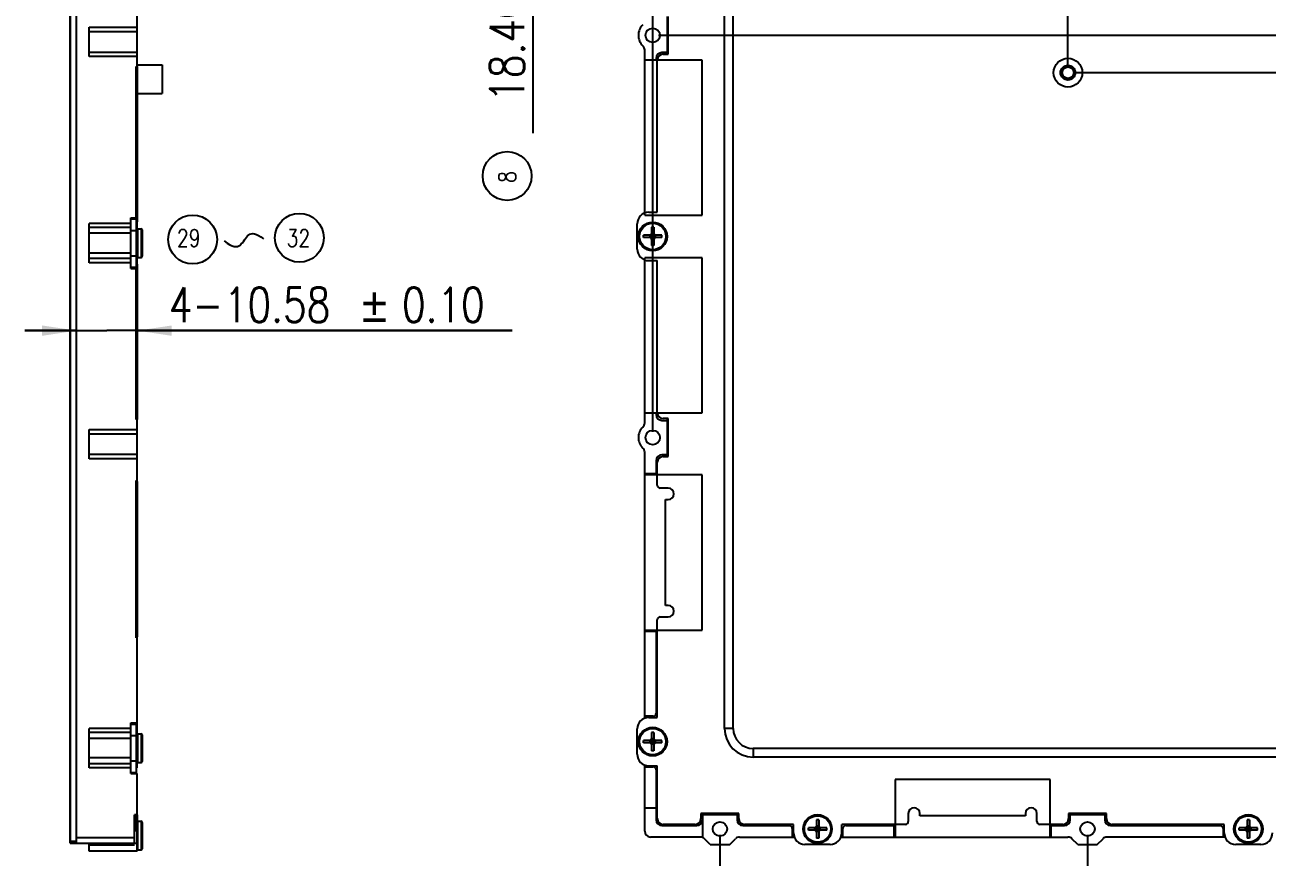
# Model space of a CAD drawing. Header units: millimetres. Extents: x 0 to 1189, y 0 to 841.
# Drawn here: x 589.5 to 805.8, y 277.6 to 422.4 of the extents above; entities that cross this region are included whole.
import ezdxf
from ezdxf.enums import TextEntityAlignment as Align

# ---------------------------------------------------------------- set-up
doc = ezdxf.new("R2010")
doc.units = ezdxf.units.MM
doc.header["$LTSCALE"] = 65.395
doc.layers.get('0').update_dxf_attribs({"linetype": 'CONTINUOUS'})
doc.styles.get("Standard").update_dxf_attribs({"font": 'SIMPLEX.SHX', "width": 0.8})
doc.styles.add('TEXTSTYLE_1', font='gdt', dxfattribs={"width": 0.8})
doc.dimstyles.new('DIMSTYLE_1', dxfattribs={"dimtxt": 6, "dimasz": 6, "dimexe": 3, "dimexo": 1, "dimgap": 1.5, "dimtad": 1, "dimzin": 0, "dimdsep": 46, "dimtxsty": 'STANDARD', "dimblk": '_FILLED', "dimblk1": '_FILLED', "dimblk2": '_FILLED', "dimcen": 0.09, "dimadec": 0, "dimazin": 0, "dimtol": 1, "dimtp": 0.15, "dimtm": 0.15, "dimtfac": 1, "dimtofl": 0, "dimtmove": 0, "dimatfit": 3, "dimldrblk": '_FILLED', "dimfxl": 1, "dimtolj": 1, "dimtzin": 0, "dimarcsym": 0})
doc.dimstyles.new('DIMSTYLE_2', dxfattribs={"dimtxt": 6, "dimasz": 6, "dimexe": 3, "dimexo": 1, "dimgap": 1.5, "dimtad": 1, "dimzin": 0, "dimdsep": 46, "dimtxsty": 'STANDARD', "dimblk": '_FILLED', "dimblk1": '_FILLED', "dimblk2": '_FILLED', "dimcen": 0.09, "dimadec": 0, "dimazin": 0, "dimtol": 1, "dimtp": 0.1, "dimtm": 0.1, "dimtfac": 1, "dimtofl": 0, "dimtmove": 0, "dimatfit": 3, "dimldrblk": '_FILLED', "dimfxl": 1, "dimtolj": 1, "dimtzin": 0, "dimarcsym": 0})
doc.dimstyles.new('DIMSTYLE_3', dxfattribs={"dimtxt": 6, "dimasz": 6, "dimexe": 3, "dimexo": 1, "dimgap": 1.5, "dimtad": 1, "dimzin": 0, "dimdsep": 46, "dimtxsty": 'STANDARD', "dimblk": '_FILLED', "dimblk1": '_FILLED', "dimblk2": '_FILLED', "dimcen": 0.09, "dimadec": 0, "dimazin": 0, "dimtp": 0.01, "dimtm": 0.01, "dimtfac": 1, "dimtofl": 0, "dimtmove": 0, "dimatfit": 3, "dimldrblk": '_FILLED', "dimfxl": 1, "dimtolj": 1, "dimtzin": 0, "dimarcsym": 0})

# ---------------------------------------------------------------- blocks, each defined once
blk = doc.blocks.new('_FILLED')
at = {"color": 0, "linetype": 'BYBLOCK'}
blk.add_solid([(0, 0), (-1, 0.15), (-1, -0.15)], dxfattribs=at)
blk = doc.blocks.new('*D8')
at = {"color": 2}
for p, q in [((1057.67, 285.13), (1057.67, 216.83)), ((774.57, 281.53), (774.57, 216.83)), ((774.57, 219.83), (916.12, 219.83)), ((1057.67, 219.83), (916.12, 219.83))]:
    blk.add_line(p, q, dxfattribs=at)
at = {"color": 2, "xscale": 6, "yscale": 6, "zscale": 6, "rotation": 180}
blk.add_blockref('_FILLED', (774.57, 219.83), dxfattribs=at)
at = {"color": 2, "xscale": 6, "yscale": 6, "zscale": 6}
blk.add_blockref('_FILLED', (1057.67, 219.83), dxfattribs=at)
at = {"color": 2, "width": 0.8}
for s, p in [('283.10', (903.02, 221.33)), ('0.15', (934.02, 221.33))]:
    blk.add_text(s, height=6, dxfattribs=at).set_placement(p, align=Align.CENTER)
at = {"color": 2, "style": 'TEXTSTYLE_1'}
blk.add_text('`', height=6, dxfattribs=at).set_placement((920.92, 221.33), align=Align.CENTER)
blk = doc.blocks.new('*D9')
at = {"color": 2}
for p, q in [((1057.67, 285.13), (1057.67, 204.83)), ((710.57, 281.53), (710.57, 204.83)), ((710.57, 207.83), (884.12, 207.83)), ((1057.67, 207.83), (884.12, 207.83))]:
    blk.add_line(p, q, dxfattribs=at)
at = {"color": 2, "xscale": 6, "yscale": 6, "zscale": 6, "rotation": 180}
blk.add_blockref('_FILLED', (710.57, 207.83), dxfattribs=at)
at = {"color": 2, "xscale": 6, "yscale": 6, "zscale": 6}
blk.add_blockref('_FILLED', (1057.67, 207.83), dxfattribs=at)
at = {"color": 2, "width": 0.8}
for s, p in [('347.10', (871.02, 209.33)), ('0.15', (902.02, 209.33))]:
    blk.add_text(s, height=6, dxfattribs=at).set_placement(p, align=Align.CENTER)
at = {"color": 2, "style": 'TEXTSTYLE_1'}
blk.add_text('`', height=6, dxfattribs=at).set_placement((888.92, 209.33), align=Align.CENTER)
blk = doc.blocks.new('*D10')
at = {"color": 2}
for p, q in [((698.87, 351.63), (698.87, 682.98)), ((1057.67, 294.33), (1057.67, 682.98)), ((698.87, 679.98), (878.27, 679.98)), ((1057.67, 679.98), (878.27, 679.98))]:
    blk.add_line(p, q, dxfattribs=at)
at = {"color": 2, "xscale": 6, "yscale": 6, "zscale": 6, "rotation": 180}
blk.add_blockref('_FILLED', (698.87, 679.98), dxfattribs=at)
at = {"color": 2, "xscale": 6, "yscale": 6, "zscale": 6}
blk.add_blockref('_FILLED', (1057.67, 679.98), dxfattribs=at)
at = {"color": 2, "width": 0.8}
for s, p in [('2-', (850.77, 681.48)), ('358.80', (869.97, 681.48)), ('0.15', (900.97, 681.48))]:
    blk.add_text(s, height=6, dxfattribs=at).set_placement(p, align=Align.CENTER)
at = {"color": 2, "style": 'TEXTSTYLE_1'}
blk.add_text('`', height=6, dxfattribs=at).set_placement((887.87, 681.48), align=Align.CENTER)
blk = doc.blocks.new('*D16')
at = {"color": 2}
for p, q in [((771.17, 415.13), (771.17, 634.98)), ((1057.67, 294.33), (1057.67, 634.98)), ((771.17, 631.98), (914.42, 631.98)), ((1057.67, 631.98), (914.42, 631.98))]:
    blk.add_line(p, q, dxfattribs=at)
at = {"color": 2, "xscale": 6, "yscale": 6, "zscale": 6, "rotation": 180}
blk.add_blockref('_FILLED', (771.17, 631.98), dxfattribs=at)
at = {"color": 2, "xscale": 6, "yscale": 6, "zscale": 6}
blk.add_blockref('_FILLED', (1057.67, 631.98), dxfattribs=at)
at = {"color": 2, "width": 0.8}
for s, p in [('2-', (886.92, 633.48)), ('286.50', (906.12, 633.48)), ('0.15', (937.12, 633.48))]:
    blk.add_text(s, height=6, dxfattribs=at).set_placement(p, align=Align.CENTER)
at = {"color": 2, "style": 'TEXTSTYLE_1'}
blk.add_text('`', height=6, dxfattribs=at).set_placement((924.02, 633.48), align=Align.CENTER)
blk = doc.blocks.new('*D17')
at = {"color": 2}
for p, q in [((741.07, 454.15), (741.07, 646.98)), ((1057.67, 294.33), (1057.67, 646.98)), ((741.07, 643.98), (899.37, 643.98)), ((1057.67, 643.98), (899.37, 643.98))]:
    blk.add_line(p, q, dxfattribs=at)
at = {"color": 2, "xscale": 6, "yscale": 6, "zscale": 6, "rotation": 180}
blk.add_blockref('_FILLED', (741.07, 643.98), dxfattribs=at)
at = {"color": 2, "xscale": 6, "yscale": 6, "zscale": 6}
blk.add_blockref('_FILLED', (1057.67, 643.98), dxfattribs=at)
at = {"color": 2, "width": 0.8}
for s, p in [('316.60', (886.27, 645.48)), ('0.15', (917.27, 645.48))]:
    blk.add_text(s, height=6, dxfattribs=at).set_placement(p, align=Align.CENTER)
at = {"color": 2, "style": 'TEXTSTYLE_1'}
blk.add_text('`', height=6, dxfattribs=at).set_placement((904.17, 645.48), align=Align.CENTER)
blk = doc.blocks.new('*D18')
at = {"color": 2}
for p, q in [((714.37, 496.63), (714.37, 670.98)), ((1057.67, 294.33), (1057.67, 670.98)), ((714.37, 667.98), (886.02, 667.98)), ((1057.67, 667.98), (886.02, 667.98))]:
    blk.add_line(p, q, dxfattribs=at)
at = {"color": 2, "xscale": 6, "yscale": 6, "zscale": 6, "rotation": 180}
blk.add_blockref('_FILLED', (714.37, 667.98), dxfattribs=at)
at = {"color": 2, "xscale": 6, "yscale": 6, "zscale": 6}
blk.add_blockref('_FILLED', (1057.67, 667.98), dxfattribs=at)
at = {"color": 2, "width": 0.8}
for s, p in [('343.30', (872.92, 669.48)), ('0.15', (903.92, 669.48))]:
    blk.add_text(s, height=6, dxfattribs=at).set_placement(p, align=Align.CENTER)
at = {"color": 2, "style": 'TEXTSTYLE_1'}
blk.add_text('`', height=6, dxfattribs=at).set_placement((890.82, 669.48), align=Align.CENTER)
blk = doc.blocks.new('*D19')
at = {"color": 2}
for p, q in [((720.57, 496.63), (720.57, 658.98)), ((1057.67, 294.33), (1057.67, 658.98)), ((720.57, 655.98), (889.12, 655.98)), ((1057.67, 655.98), (889.12, 655.98))]:
    blk.add_line(p, q, dxfattribs=at)
at = {"color": 2, "xscale": 6, "yscale": 6, "zscale": 6, "rotation": 180}
blk.add_blockref('_FILLED', (720.57, 655.98), dxfattribs=at)
at = {"color": 2, "xscale": 6, "yscale": 6, "zscale": 6}
blk.add_blockref('_FILLED', (1057.67, 655.98), dxfattribs=at)
at = {"color": 2, "width": 0.8}
for s, p in [('337.10', (876.02, 657.48)), ('0.15', (907.02, 657.48))]:
    blk.add_text(s, height=6, dxfattribs=at).set_placement(p, align=Align.CENTER)
at = {"color": 2, "style": 'TEXTSTYLE_1'}
blk.add_text('`', height=6, dxfattribs=at).set_placement((893.92, 657.48), align=Align.CENTER)
blk = doc.blocks.new('*D24')
at = {"color": 6}
for p, q in [((699.87, 420.63), (1108.67, 420.63)), ((1105.67, 420.63), (1105.67, 350.88)), ((1105.67, 281.13), (1105.67, 350.88)), ((1058.57, 281.13), (1108.67, 281.13))]:
    blk.add_line(p, q, dxfattribs=at)
at = {"color": 6, "xscale": 6, "yscale": 6, "zscale": 6}
for p, rotation in [((1105.67, 420.63), 90), ((1105.67, 281.13), 270)]:
    blk.add_blockref('_FILLED', p, dxfattribs=dict(at, rotation=rotation))
at = {"color": 6, "width": 0.8}
for s, p in [('0.15', (1104.17, 373.58)), ('139.50', (1104.17, 342.58)), ('2-', (1104.17, 323.38))]:
    blk.add_text(s, height=6, rotation=90, dxfattribs=at).set_placement(p, align=Align.CENTER)
at = {"color": 6, "style": 'TEXTSTYLE_1'}
blk.add_text('`', height=6, rotation=90, dxfattribs=at).set_placement((1104.17, 360.48), align=Align.CENTER)
blk = doc.blocks.new('*D25')
at = {"color": 6}
for p, q in [((772.17, 414.13), (1096.67, 414.13)), ((1093.67, 414.13), (1093.67, 347.63)), ((1093.67, 281.13), (1093.67, 347.63)), ((1058.57, 281.13), (1096.67, 281.13))]:
    blk.add_line(p, q, dxfattribs=at)
at = {"color": 6, "xscale": 6, "yscale": 6, "zscale": 6}
for p, rotation in [((1093.67, 414.13), 90), ((1093.67, 281.13), 270)]:
    blk.add_blockref('_FILLED', p, dxfattribs=dict(at, rotation=rotation))
at = {"color": 6, "width": 0.8}
for s, p in [('0.15', (1092.17, 370.33)), ('133.00', (1092.17, 339.33)), ('2-', (1092.17, 320.13))]:
    blk.add_text(s, height=6, rotation=90, dxfattribs=at).set_placement(p, align=Align.CENTER)
at = {"color": 6, "style": 'TEXTSTYLE_1'}
blk.add_text('`', height=6, rotation=90, dxfattribs=at).set_placement((1092.17, 357.23), align=Align.CENTER)
blk = doc.blocks.new('*D26')
at = {"color": 6}
for p, q in [((772.17, 437.13), (1120.67, 437.13)), ((1117.67, 437.13), (1117.67, 359.13)), ((1117.67, 281.13), (1117.67, 359.13)), ((1058.57, 281.13), (1120.67, 281.13))]:
    blk.add_line(p, q, dxfattribs=at)
at = {"color": 6, "xscale": 6, "yscale": 6, "zscale": 6}
for p, rotation in [((1117.67, 437.13), 90), ((1117.67, 281.13), 270)]:
    blk.add_blockref('_FILLED', p, dxfattribs=dict(at, rotation=rotation))
at = {"color": 6, "width": 0.8}
for s, p in [('0.15', (1116.17, 381.83)), ('156.00', (1116.17, 350.83)), ('2-', (1116.17, 331.63))]:
    blk.add_text(s, height=6, rotation=90, dxfattribs=at).set_placement(p, align=Align.CENTER)
at = {"color": 6, "style": 'TEXTSTYLE_1'}
blk.add_text('`', height=6, rotation=90, dxfattribs=at).set_placement((1116.17, 368.73), align=Align.CENTER)
blk = doc.blocks.new('*D27')
at = {"color": 6}
for p, q in [((742.07, 453.15), (1132.67, 453.15)), ((1129.67, 453.15), (1129.67, 367.14)), ((1129.67, 281.13), (1129.67, 367.14)), ((1058.57, 281.13), (1132.67, 281.13))]:
    blk.add_line(p, q, dxfattribs=at)
at = {"color": 6, "xscale": 6, "yscale": 6, "zscale": 6}
for p, rotation in [((1129.67, 453.15), 90), ((1129.67, 281.13), 270)]:
    blk.add_blockref('_FILLED', p, dxfattribs=dict(at, rotation=rotation))
at = {"color": 6, "width": 0.8}
for s, p in [('0.15', (1128.17, 389.84)), ('172.02', (1128.17, 358.84)), ('4-', (1128.17, 339.64))]:
    blk.add_text(s, height=6, rotation=90, dxfattribs=at).set_placement(p, align=Align.CENTER)
at = {"color": 6, "style": 'TEXTSTYLE_1'}
blk.add_text('`', height=6, rotation=90, dxfattribs=at).set_placement((1128.17, 376.74), align=Align.CENTER)
blk = doc.blocks.new('*D28')
at = {"color": 6}
for p, q in [((715.37, 495.63), (1156.67, 495.63)), ((1153.67, 495.63), (1153.67, 388.38)), ((1153.67, 281.13), (1153.67, 388.38)), ((1058.57, 281.13), (1156.67, 281.13))]:
    blk.add_line(p, q, dxfattribs=at)
at = {"color": 6, "xscale": 6, "yscale": 6, "zscale": 6}
for p, rotation in [((1153.67, 495.63), 90), ((1153.67, 281.13), 270)]:
    blk.add_blockref('_FILLED', p, dxfattribs=dict(at, rotation=rotation))
at = {"color": 6, "width": 0.8}
for s, p in [('0.15', (1152.17, 411.08)), ('214.50', (1152.17, 380.08)), ('6-', (1152.17, 360.88))]:
    blk.add_text(s, height=6, rotation=90, dxfattribs=at).set_placement(p, align=Align.CENTER)
at = {"color": 6, "style": 'TEXTSTYLE_1'}
blk.add_text('`', height=6, rotation=90, dxfattribs=at).set_placement((1152.17, 397.98), align=Align.CENTER)
blk = doc.blocks.new('*D40')
at = {"color": 2}
for p, q in [((609.13, 293.18), (609.13, 529.09)), ((616.23, 499.83), (616.23, 529.09)), ((609.13, 526.09), (600.13, 526.09)), ((600.13, 526.09), (612.68, 526.09)), ((685.48, 526.09), (612.68, 526.09)), ((616.23, 526.09), (685.48, 526.09))]:
    blk.add_line(p, q, dxfattribs=at)
at = {"color": 2, "xscale": 6, "yscale": 6, "zscale": 6}
blk.add_blockref('_FILLED', (609.13, 526.09), dxfattribs=at)
at = {"color": 2, "xscale": 6, "yscale": 6, "zscale": 6, "rotation": 180}
blk.add_blockref('_FILLED', (616.23, 526.09), dxfattribs=at)
at = {"color": 2, "width": 0.8}
for s, p in [('14-', (625.68, 527.59)), ('7.10', (640.08, 527.59)), ('0.10', (666.28, 527.59))]:
    blk.add_text(s, height=6, dxfattribs=at).set_placement(p)
at = {"color": 2, "style": 'TEXTSTYLE_1'}
blk.add_text('`', height=6, dxfattribs=at).set_placement((659.28, 527.59))
blk = doc.blocks.new('*D41')
at = {"color": 2}
for p, q in [((609.13, 293.18), (609.13, 372.24)), ((598.55, 369.24), (589.55, 369.24)), ((589.55, 369.24), (603.84, 369.24)), ((674.41, 369.24), (603.84, 369.24)), ((609.13, 369.24), (674.41, 369.24))]:
    blk.add_line(p, q, dxfattribs=at)
at = {"color": 2, "xscale": 6, "yscale": 6, "zscale": 6}
blk.add_blockref('_FILLED', (598.55, 369.24), dxfattribs=at)
at = {"color": 2, "xscale": 6, "yscale": 6, "zscale": 6, "rotation": 180}
blk.add_blockref('_FILLED', (609.13, 369.24), dxfattribs=at)
at = {"color": 2, "width": 0.8}
for s, p in [('4-', (614.61, 370.74)), ('10.58', (624.21, 370.74)), ('0.10', (655.21, 370.74))]:
    blk.add_text(s, height=6, dxfattribs=at).set_placement(p)
at = {"color": 2, "style": 'TEXTSTYLE_1'}
blk.add_text('`', height=6, dxfattribs=at).set_placement((648.21, 370.74))
blk = doc.blocks.new('*D47')
at = {"color": 2}
for p, q in [((700.12, 449.83), (675.01, 449.83)), ((678.01, 449.83), (678.01, 440.63)), ((678.01, 431.43), (678.01, 440.63)), ((678.01, 440.63), (678.01, 403.58)), ((700.12, 431.43), (675.01, 431.43))]:
    blk.add_line(p, q, dxfattribs=at)
at = {"color": 2, "xscale": 6, "yscale": 6, "zscale": 6}
for p, rotation in [((678.01, 449.83), 90), ((678.01, 431.43), 270)]:
    blk.add_blockref('_FILLED', p, dxfattribs=dict(at, rotation=rotation))
at = {"color": 2, "width": 0.8}
blk.add_text('18.40', height=6, rotation=90, dxfattribs=at).set_placement((676.51, 427.58), align=Align.RIGHT)
blk = doc.blocks.new('TK_SYMBOL_DOUBLE_BL12', base_point=(628.06, 385.25))
at = {"color": 4}
for centre in [(618.76, 385.1), (637.35, 385.4)]:
    blk.add_circle(centre, 4.25, dxfattribs=at)
blk.add_open_spline([(624.28, 384.85), (625.71, 383.7), (627.3, 383.74), (628.23, 386.28), (629.8, 386.26), (631.13, 385.21)], degree=3, knots=[0, 0, 0, 0, 0.331952, 0.685575, 1, 1, 1, 1], dxfattribs=at)
at = {"color": 4, "width": 0.8}
for s, p in [('29', (616.03, 383.85)), ('32', (635.12, 383.84))]:
    blk.add_text(s, height=3, dxfattribs=at).set_placement(p)
blk = doc.blocks.new('TK_SYMBOL_BL44', base_point=(673.51, 396.15))
at = {"color": 4}
blk.add_circle((673.51, 396.15), 4.25, dxfattribs=at)
at = {"color": 4, "width": 0.8}
blk.add_text('8', height=3, rotation=90, dxfattribs=at).set_placement((675.06, 394.96))

msp = doc.modelspace()

# ---------------------------------------------------------------- linework, layer by layer
at = {"color": 4}
msp.add_line((597.446, 280.079), (597.446, 503.379), dxfattribs=at)
at = {"color": 7}
for p, q in [((597.446, 498.379), (597.446, 280.079)), ((598.546, 279.979), (598.546, 498.829)), ((711.368, 300.029), (711.368, 475.879)), ((712.868, 300.029), (712.868, 475.879)), ((609.126, 415.179), (609.126, 425.779)), ((600.746, 416.931), (600.746, 422.026)), ((600.746, 422.026), (609.126, 422.026)), ((701.368, 423.929), (701.368, 417.329)), ((701.568, 417.329), (701.568, 423.929)), ((600.746, 421.299), (609.126, 421.299)), ((609.126, 417.659), (600.746, 417.659)), ((697.468, 389.329), (697.468, 418.081)), ((701.368, 417.629), (700.468, 417.629)), ((609.126, 416.931), (600.746, 416.931)), ((609.126, 415.479), (613.476, 415.479)), ((613.476, 415.479), (613.476, 410.479)), ((707.468, 416.329), (697.468, 416.329)), ((699.468, 416.629), (699.468, 416.329)), ((699.668, 389.829), (699.668, 416.329)), ((700.668, 417.329), (701.568, 417.329)), ((707.468, 389.329), (707.468, 416.329)), ((608.926, 388.879), (608.926, 415.179)), ((609.126, 415.179), (608.926, 415.179)), ((608.976, 353.779), (608.976, 415.179)), ((609.076, 415.179), (609.076, 388.179)), ((609.076, 410.479), (613.476, 410.479)), ((698.168, 389.829), (699.668, 389.829)), ((600.746, 381.065), (600.746, 387.893)), ((607.976, 387.893), (600.746, 387.893)), ((607.976, 387.186), (600.746, 387.186)), ((607.976, 388.879), (608.926, 388.879)), ((607.976, 388.54), (607.976, 388.879)), ((607.976, 388.679), (608.976, 388.679)), ((608.976, 388.179), (609.076, 388.179)), ((696.168, 383.429), (696.168, 387.829)), ((697.468, 389.329), (707.468, 389.329)), ((698.668, 387.229), (698.668, 386.129)), ((699.068, 387.229), (698.668, 387.229)), ((699.068, 387.229), (699.068, 386.129)), ((607.976, 386.179), (600.746, 386.179)), ((607.976, 386.679), (608.976, 386.679)), ((609.176, 386.979), (609.776, 386.979)), ((609.176, 386.979), (609.176, 381.979)), ((609.776, 386.979), (609.776, 381.979)), ((609.976, 386.779), (609.976, 382.179)), ((697.268, 385.429), (697.268, 385.829)), ((698.368, 385.829), (697.268, 385.829)), ((698.368, 385.429), (697.268, 385.429)), ((698.399, 385.429), (698.399, 385.829)), ((699.336, 385.829), (698.399, 385.829)), ((698.399, 385.429), (699.336, 385.429)), ((698.668, 385.16), (698.668, 386.097)), ((699.068, 386.097), (698.668, 386.097)), ((698.668, 385.829), (698.868, 385.629)), ((698.868, 385.629), (698.668, 385.429)), ((699.068, 385.16), (698.668, 385.16)), ((698.668, 385.129), (698.668, 384.029)), ((698.868, 385.629), (699.068, 385.829)), ((699.068, 385.429), (698.868, 385.629)), ((699.068, 385.16), (699.068, 386.097)), ((699.068, 385.129), (699.068, 384.029)), ((699.336, 385.429), (699.336, 385.829)), ((700.468, 385.829), (699.368, 385.829)), ((700.468, 385.429), (699.368, 385.429)), ((700.468, 385.429), (700.468, 385.829)), ((699.068, 384.029), (698.668, 384.029)), ((600.746, 382.779), (607.976, 382.779)), ((607.976, 381.772), (600.746, 381.772)), ((607.976, 381.065), (600.746, 381.065)), ((607.976, 382.279), (608.976, 382.279)), ((608.976, 380.779), (609.076, 380.779)), ((609.076, 380.779), (609.076, 353.779)), ((609.176, 381.979), (609.776, 381.979)), ((697.468, 353.176), (697.468, 381.929)), ((707.468, 381.929), (697.468, 381.929)), ((698.168, 381.429), (699.668, 381.429)), ((699.668, 354.929), (699.668, 381.429)), ((707.468, 354.929), (707.468, 381.929)), ((607.976, 380.079), (607.976, 380.418)), ((607.976, 380.279), (608.976, 380.279)), ((607.976, 380.079), (608.926, 380.079)), ((608.926, 353.779), (608.926, 380.079)), ((697.468, 354.929), (707.468, 354.929)), ((699.468, 354.929), (699.468, 354.629)), ((609.126, 353.779), (608.926, 353.779)), ((609.126, 343.179), (609.126, 353.779)), ((700.468, 353.629), (701.368, 353.629)), ((701.568, 353.929), (700.668, 353.929)), ((701.368, 353.929), (701.368, 347.329)), ((701.568, 347.329), (701.568, 353.929)), ((600.746, 352.026), (609.126, 352.026)), ((600.746, 346.931), (600.746, 352.026)), ((600.746, 351.299), (609.126, 351.299)), ((609.126, 347.659), (600.746, 347.659)), ((609.126, 346.931), (600.746, 346.931)), ((697.468, 301.79), (697.468, 348.081)), ((699.468, 346.629), (699.468, 344.129)), ((699.668, 342.329), (699.668, 346.329)), ((701.368, 347.629), (700.468, 347.629)), ((700.668, 347.329), (701.568, 347.329)), ((699.468, 344.329), (697.468, 344.329)), ((707.468, 344.129), (697.468, 344.129)), ((707.468, 317.129), (707.468, 344.129)), ((609.126, 343.179), (608.926, 343.179)), ((608.926, 315.779), (608.926, 343.179)), ((608.976, 315.779), (608.976, 343.179)), ((608.976, 342.979), (609.076, 342.979)), ((609.076, 342.979), (609.076, 315.979)), ((701.568, 341.829), (700.168, 341.829)), ((701.118, 321.429), (701.118, 339.829)), ((701.118, 339.829), (701.568, 339.829)), ((701.568, 321.429), (701.118, 321.429)), ((699.668, 301.929), (699.668, 318.929)), ((700.168, 319.429), (701.568, 319.429)), ((608.976, 315.979), (609.076, 315.979)), ((697.468, 317.129), (707.468, 317.129)), ((697.468, 316.929), (699.468, 316.929)), ((699.468, 317.129), (699.468, 302.629)), ((609.126, 315.779), (608.926, 315.779)), ((609.126, 300.979), (609.126, 315.779)), ((607.976, 300.979), (609.126, 300.979)), ((607.976, 300.64), (607.976, 300.979)), ((607.976, 300.779), (608.976, 300.779)), ((608.976, 292.179), (608.976, 300.979)), ((698.968, 302.129), (697.468, 302.129)), ((698.168, 301.929), (699.668, 301.929)), ((607.976, 299.993), (600.746, 299.993)), ((600.746, 293.165), (600.746, 299.993)), ((607.976, 299.286), (600.746, 299.286)), ((607.976, 298.779), (608.976, 298.779)), ((609.176, 299.079), (609.776, 299.079)), ((609.176, 299.079), (609.176, 294.079)), ((609.776, 299.079), (609.776, 294.079)), ((609.976, 298.879), (609.976, 294.279)), ((696.168, 295.529), (696.168, 299.929)), ((698.668, 299.329), (698.668, 298.229)), ((699.068, 299.329), (698.668, 299.329)), ((699.068, 299.329), (699.068, 298.229)), ((712.868, 300.029), (711.368, 300.029)), ((607.976, 298.279), (600.746, 298.279)), ((697.268, 297.529), (697.268, 297.929)), ((698.368, 297.929), (697.268, 297.929)), ((698.368, 297.529), (697.268, 297.529)), ((698.399, 297.529), (698.399, 297.929)), ((699.336, 297.929), (698.399, 297.929)), ((698.399, 297.529), (699.336, 297.529)), ((698.668, 297.26), (698.668, 298.197)), ((699.068, 298.197), (698.668, 298.197)), ((698.668, 297.929), (698.868, 297.729)), ((698.868, 297.729), (698.668, 297.529)), ((699.068, 297.26), (698.668, 297.26)), ((698.668, 297.229), (698.668, 296.129)), ((698.868, 297.729), (699.068, 297.929)), ((699.068, 297.529), (698.868, 297.729)), ((699.068, 297.26), (699.068, 298.197)), ((699.068, 297.229), (699.068, 296.129)), ((699.336, 297.529), (699.336, 297.929)), ((700.468, 297.929), (699.368, 297.929)), ((700.468, 297.529), (699.368, 297.529)), ((700.468, 297.529), (700.468, 297.929)), ((716.368, 296.529), (716.368, 295.029)), ((1038.768, 296.529), (716.368, 296.529)), ((607.976, 294.879), (600.746, 294.879)), ((607.976, 294.379), (608.976, 294.379)), ((699.068, 296.129), (698.668, 296.129)), ((1038.768, 295.029), (716.368, 295.029)), ((607.976, 293.872), (600.746, 293.872)), ((607.976, 293.165), (600.746, 293.165)), ((607.976, 292.179), (607.976, 292.518)), ((607.976, 292.379), (608.976, 292.379)), ((607.976, 292.179), (609.126, 292.179)), ((609.126, 284.979), (609.126, 292.179)), ((609.176, 294.079), (609.776, 294.079)), ((697.468, 282.129), (697.468, 293.668)), ((697.468, 293.329), (698.968, 293.329)), ((698.168, 293.529), (699.668, 293.529)), ((699.468, 292.829), (699.468, 284.129)), ((699.668, 284.329), (699.668, 293.529)), ((741.068, 291.129), (741.068, 281.129)), ((768.068, 291.129), (741.068, 291.129)), ((768.068, 281.129), (768.068, 291.129)), ((699.468, 286.129), (697.468, 286.129)), ((609.126, 284.979), (608.626, 284.979)), ((608.626, 279.979), (608.626, 284.979)), ((608.976, 282.179), (608.976, 284.979)), ((608.976, 283.879), (609.126, 283.879)), ((609.076, 284.979), (609.076, 283.879)), ((609.126, 278.679), (609.126, 283.879)), ((609.176, 283.879), (609.776, 283.879)), ((609.176, 283.879), (609.176, 278.879)), ((609.776, 283.879), (609.776, 278.879)), ((609.976, 283.679), (609.976, 279.079)), ((707.268, 285.229), (707.268, 284.329)), ((713.868, 285.229), (707.268, 285.229)), ((707.268, 285.029), (713.868, 285.029)), ((707.568, 281.129), (707.568, 285.029)), ((713.568, 285.029), (713.568, 284.129)), ((713.868, 284.329), (713.868, 285.229)), ((727.368, 284.129), (727.368, 283.029)), ((727.768, 284.129), (727.368, 284.129)), ((727.768, 284.129), (727.768, 283.029)), ((743.368, 285.229), (743.368, 283.829)), ((745.368, 284.829), (745.368, 285.229)), ((763.768, 284.829), (745.368, 284.829)), ((763.768, 285.229), (763.768, 284.829)), ((765.768, 283.829), (765.768, 285.229)), ((771.268, 285.229), (771.268, 284.329)), ((777.868, 285.229), (771.268, 285.229)), ((771.268, 285.029), (777.868, 285.029)), ((771.568, 284.129), (771.568, 285.029)), ((777.568, 285.029), (777.568, 284.129)), ((777.868, 284.329), (777.868, 285.229)), ((802.768, 284.129), (802.368, 284.129)), ((802.368, 284.129), (802.368, 283.029)), ((802.768, 284.129), (802.768, 283.029)), ((608.976, 283.179), (608.626, 283.179)), ((608.976, 282.179), (608.626, 282.179)), ((700.468, 283.129), (706.568, 283.129)), ((706.268, 283.329), (700.668, 283.329)), ((714.568, 283.129), (722.668, 283.129)), ((723.368, 283.329), (714.868, 283.329)), ((723.168, 282.629), (723.168, 281.129)), ((723.368, 281.829), (723.368, 283.329)), ((725.968, 282.329), (725.968, 282.729)), ((727.068, 282.729), (725.968, 282.729)), ((727.068, 282.329), (725.968, 282.329)), ((727.099, 282.329), (727.099, 282.729)), ((728.036, 282.729), (727.099, 282.729)), ((727.099, 282.329), (728.036, 282.329)), ((727.368, 282.06), (727.368, 282.997)), ((727.768, 282.997), (727.368, 282.997)), ((727.368, 282.729), (727.568, 282.529)), ((727.568, 282.529), (727.368, 282.329)), ((727.768, 282.06), (727.368, 282.06)), ((727.368, 282.029), (727.368, 280.929)), ((727.568, 282.529), (727.768, 282.729)), ((727.768, 282.329), (727.568, 282.529)), ((727.768, 282.06), (727.768, 282.997)), ((727.768, 282.029), (727.768, 280.929)), ((728.036, 282.329), (728.036, 282.729)), ((729.168, 282.729), (728.068, 282.729)), ((729.168, 282.329), (728.068, 282.329)), ((729.168, 282.329), (729.168, 282.729)), ((731.768, 281.829), (731.768, 283.329)), ((742.868, 283.329), (731.768, 283.329)), ((731.968, 281.129), (731.968, 282.629)), ((732.468, 283.129), (741.068, 283.129)), ((740.868, 283.129), (740.868, 281.129)), ((770.268, 283.329), (766.268, 283.329)), ((768.068, 283.129), (770.568, 283.129)), ((768.268, 281.129), (768.268, 283.129)), ((778.568, 283.129), (797.668, 283.129)), ((798.368, 283.329), (778.868, 283.329)), ((798.168, 282.629), (798.168, 281.129)), ((798.368, 281.829), (798.368, 283.329)), ((802.068, 282.729), (800.968, 282.729)), ((800.968, 282.329), (800.968, 282.729)), ((802.068, 282.329), (800.968, 282.329)), ((803.036, 282.729), (802.099, 282.729)), ((802.099, 282.329), (802.099, 282.729)), ((802.099, 282.329), (803.036, 282.329)), ((802.768, 282.997), (802.368, 282.997)), ((802.368, 282.06), (802.368, 282.997)), ((802.368, 282.729), (802.568, 282.529)), ((802.568, 282.529), (802.368, 282.329)), ((802.768, 282.06), (802.368, 282.06)), ((802.368, 282.029), (802.368, 280.929)), ((802.568, 282.529), (802.768, 282.729)), ((802.768, 282.329), (802.568, 282.529)), ((802.768, 282.06), (802.768, 282.997)), ((802.768, 282.029), (802.768, 280.929)), ((803.036, 282.329), (803.036, 282.729)), ((804.168, 282.729), (803.068, 282.729)), ((804.168, 282.329), (803.068, 282.329)), ((804.168, 282.329), (804.168, 282.729)), ((597.446, 280.379), (598.546, 280.379)), ((597.446, 280.079), (598.546, 280.079)), ((608.626, 280.979), (598.546, 280.979)), ((609.126, 279.979), (598.546, 279.979)), ((600.746, 278.679), (600.746, 279.979)), ((608.626, 279.686), (600.746, 279.686)), ((707.154, 281.129), (698.468, 281.129)), ((708.868, 279.829), (707.568, 281.129)), ((708.868, 279.829), (712.268, 279.829)), ((712.268, 279.829), (713.275, 280.836)), ((713.982, 281.129), (723.507, 281.129)), ((729.768, 279.829), (725.368, 279.829)), ((727.768, 280.929), (727.368, 280.929)), ((731.629, 281.129), (771.154, 281.129)), ((772.868, 279.829), (771.861, 280.836)), ((772.868, 279.829), (776.268, 279.829)), ((776.268, 279.829), (777.275, 280.836)), ((798.507, 281.129), (777.982, 281.129)), ((804.768, 279.829), (800.368, 279.829)), ((802.768, 280.929), (802.368, 280.929)), ((609.126, 278.679), (600.746, 278.679)), ((609.176, 278.879), (609.776, 278.879))]:
    msp.add_line(p, q, dxfattribs=at)
at = {"color": 3}
for p, q in [((607.976, 380.418), (607.976, 388.54)), ((607.976, 292.518), (607.976, 300.64))]:
    msp.add_line(p, q, dxfattribs=at)
at = {"color": 7}
for centre, radius in [((698.868, 420.629), 1.25), ((771.168, 414.129), 2.5), ((771.168, 414.129), 1.3), ((771.168, 414.129), 1), ((698.868, 385.629), 2.5), ((698.868, 385.629), 2.3), ((698.868, 350.629), 1.25), ((698.868, 297.729), 2.5), ((698.868, 297.729), 2.3), ((710.568, 282.529), 1.25), ((727.568, 282.529), 2.5), ((727.568, 282.529), 2.3), ((774.568, 282.529), 1.25), ((802.568, 282.529), 2.5), ((802.568, 282.529), 2.3)]:
    msp.add_circle(centre, radius, dxfattribs=at)
for centre, radius, start, end in [((698.868, 420.629), 2.5, 133.29181, 226.70819), ((696.468, 418.081), 1, 0, 46.70819), ((700.468, 416.629), 1, 90, 180), ((700.668, 416.329), 1, 90, 180), ((698.168, 387.829), 2, 90, 180), ((609.776, 386.779), 0.2, 0, 90), ((698.168, 383.429), 2, 180, 270), ((609.776, 382.179), 0.2, 270, 360), ((700.668, 354.929), 1, 180, 270), ((696.468, 353.176), 1, 313.29181, 360), ((700.468, 354.629), 1, 180, 270), ((698.868, 350.629), 2.5, 133.29181, 226.70819), ((696.468, 348.081), 1, 0, 46.70819), ((700.468, 346.629), 1, 90, 180), ((700.668, 346.329), 1, 90, 180), ((700.168, 342.329), 0.5, 180, 270), ((701.568, 340.829), 1, 270, 90), ((701.568, 320.429), 1, 270, 90), ((700.168, 318.929), 0.5, 90, 180), ((698.168, 299.929), 2, 90, 180), ((698.968, 302.629), 0.5, 270, 360), ((609.776, 298.879), 0.2, 0, 90), ((716.368, 300.029), 5, 180, 270), ((716.368, 300.029), 3.5, 180, 270), ((609.776, 294.279), 0.2, 270, 360), ((698.168, 295.529), 2, 180, 270), ((698.968, 292.829), 0.5, 0, 90), ((744.368, 285.229), 1, 0, 180), ((764.768, 285.229), 1, 0, 180), ((609.776, 283.679), 0.2, 0, 90), ((700.468, 284.129), 1, 180, 270), ((700.668, 284.329), 1, 180, 270), ((706.268, 284.329), 1, 270, 360), ((706.568, 284.129), 1, 270, 360), ((714.568, 284.129), 1, 180, 270), ((714.868, 284.329), 1, 180, 270), ((742.868, 283.829), 0.5, 270, 360), ((766.268, 283.829), 0.5, 180, 270), ((770.268, 284.329), 1, 270, 360), ((770.568, 284.129), 1, 270, 360), ((778.568, 284.129), 1, 180, 270), ((778.868, 284.329), 1, 180, 270), ((698.468, 282.129), 1, 180, 270), ((722.668, 282.629), 0.5, 0, 90), ((725.368, 281.829), 2, 180, 270), ((729.768, 281.829), 2, 270, 360), ((732.468, 282.629), 0.5, 90, 180), ((797.668, 282.629), 0.5, 0, 90), ((800.368, 281.829), 2, 180, 270), ((804.768, 281.829), 2, 270, 360), ((609.776, 279.079), 0.2, 270, 360), ((707.154, 280.129), 1, 60, 90), ((713.982, 280.129), 1, 90, 135), ((771.154, 280.129), 1, 45, 90), ((777.982, 280.129), 1, 90, 135)]:
    msp.add_arc(centre, radius, start, end, dxfattribs=at)
for centre, major_axis in [((698.361, 386.135), (-0.219, 0.219)), ((698.361, 385.122), (-0.219, -0.219)), ((699.374, 386.135), (0.219, 0.219)), ((699.374, 385.122), (0.219, -0.219)), ((698.361, 298.235), (-0.219, 0.219)), ((698.361, 297.222), (-0.219, -0.219)), ((699.374, 298.235), (0.219, 0.219)), ((699.374, 297.222), (0.219, -0.219)), ((727.061, 283.035), (-0.219, 0.219)), ((727.061, 282.022), (-0.219, -0.219)), ((728.074, 283.035), (0.219, 0.219)), ((728.074, 282.022), (0.219, -0.219)), ((802.061, 283.035), (-0.219, 0.219)), ((802.061, 282.022), (-0.219, -0.219)), ((803.074, 283.035), (0.219, 0.219)), ((803.074, 282.022), (0.219, -0.219))]:
    msp.add_ellipse(centre, major_axis=major_axis, ratio=0.9790591, start_param=2.3667754, end_param=3.91641, dxfattribs=at)

# ---------------------------------------------------------------- block references
at = {"color": 2}
for name, p in [('TK_SYMBOL_BL44', (673.512, 396.152)), ('TK_SYMBOL_DOUBLE_BL12', (628.057, 385.249))]:
    msp.add_blockref(name, p, dxfattribs=at)

# ---------------------------------------------------------------- dimensions: what is measured, and where the dimension line sits
for base, p1, p2, text, dimstyle, picture, middle in [((698.868, 679.979), (1057.668, 293.329), (698.868, 350.629), '2-<>', 'DIMSTYLE_1', '*D10', (878.268, 679.979)), ((771.168, 631.979), (1057.668, 293.329), (771.168, 414.129), '2-<>', 'DIMSTYLE_1', '*D16', (914.418, 631.979)), ((609.126, 526.09), (616.226, 498.829), (609.126, 292.179), '14-<>', 'DIMSTYLE_2', '*D40', (655.577, 526.09)), ((598.546, 369.238), (609.126, 292.179), (598.546, 280.979), '4-<>', 'DIMSTYLE_2', '*D41', (644.506, 369.238))]:
    dim = msp.add_linear_dim(base=base, p1=p1, p2=p2, angle=180, text=text, dimstyle=dimstyle, dxfattribs=at)
    dim.commit()
    dim.dimension.update_dxf_attribs({"geometry": picture, "text_midpoint": middle, "dimtype": 160})
for base, p1, p2, angle, dimstyle, picture, middle in [((714.368, 667.979), (1057.668, 293.329), (714.368, 495.629), 180, 'DIMSTYLE_1', '*D18', (886.018, 667.979)), ((720.568, 655.979), (1057.668, 293.329), (720.568, 495.629), 180, 'DIMSTYLE_1', '*D19', (889.118, 655.979)), ((741.068, 643.979), (1057.668, 293.329), (741.068, 453.149), 180, 'DIMSTYLE_1', '*D17', (899.368, 643.979)), ((678.005, 449.829), (701.118, 431.429), (701.118, 449.829), 90, 'DIMSTYLE_3', '*D47', (678.005, 416.178)), ((710.568, 207.829), (1057.668, 286.129), (710.568, 282.529), 180, 'DIMSTYLE_1', '*D9', (884.118, 207.829)), ((774.568, 219.829), (1057.668, 286.129), (774.568, 282.529), 180, 'DIMSTYLE_1', '*D8', (916.118, 219.829))]:
    dim = msp.add_linear_dim(base=base, p1=p1, p2=p2, angle=angle, dimstyle=dimstyle, dxfattribs=at)
    dim.commit()
    dim.dimension.update_dxf_attribs({"geometry": picture, "text_midpoint": middle, "dimtype": 160})
at = {"color": 6}
for base, p2, text, picture, middle in [((1153.668, 495.629), (714.368, 495.629), '6-<>', '*D28', (1153.668, 388.379)), ((1129.668, 453.149), (741.068, 453.149), '4-<>', '*D27', (1129.668, 367.139)), ((1117.668, 437.129), (771.168, 437.129), '2-<>', '*D26', (1117.668, 359.129)), ((1105.668, 420.629), (698.868, 420.629), '2-<>', '*D24', (1105.668, 350.879)), ((1093.668, 414.129), (771.168, 414.129), '2-<>', '*D25', (1093.668, 347.629))]:
    dim = msp.add_linear_dim(base=base, p1=(1057.568, 281.129), p2=p2, angle=90, text=text, dimstyle='DIMSTYLE_1', dxfattribs=at)
    dim.commit()
    dim.dimension.update_dxf_attribs({"geometry": picture, "text_midpoint": middle, "dimtype": 160})

doc.saveas('drawing.dxf')
